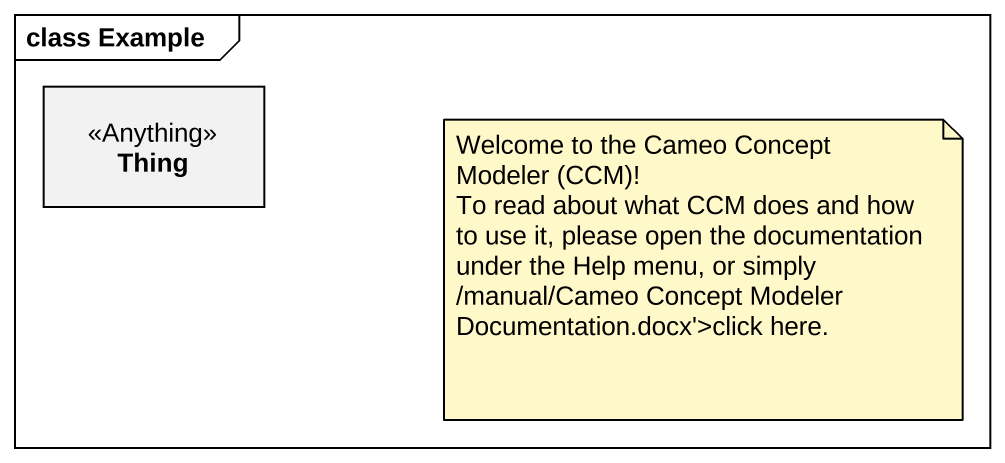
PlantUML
@startuml
mainframe class Example
hide circle
hide empty members
class Thing <<Anything>>
note as N1
  Welcome to the Cameo Concept Modeler (CCM)!
  To read about what CCM does and how to use it, please open the documentation under the Help menu, or simply /manual/Cameo Concept Modeler Documentation.docx'>click here.
end note
@enduml
